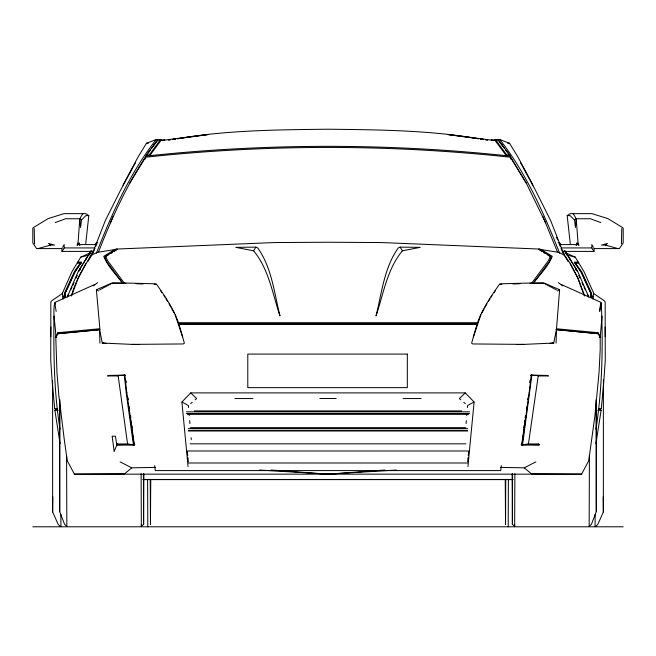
<?xml version="1.0" encoding="UTF-8"?>
<svg xmlns="http://www.w3.org/2000/svg" width="656" height="656" viewBox="0 0 656 656"><rect width="100%" height="100%" fill="white"/><g stroke="black" fill="none" stroke-linecap="round" stroke-linejoin="round"><path stroke-width="0.98" d="M59.491 399.43L59.704 511.68L64.567 524.283L66.838 526.358L66.592 455.625M505.727 479.7L505.546 524.71L505.243 479.7M508.384 479.651L508.203 526.793M589.4 455.625L589.162 526.358L591.433 524.283L596.288 511.68L596.509 399.43M596.042 399.783L596.288 511.68M52.603 380.841L52.644 511.975L58.294 524.636L60.942 526.719L60.836 514.411M143.877 474.108L143.615 524.283L141.335 526.358L141.122 473.763M512.59 473.739L512.385 524.283L514.657 526.358L514.878 473.763M56.162 311.403L54.71 302.875C52.349 314.355 55.801 325.474 55.793 336.922L56.678 337.43M150.749 479.7L150.454 524.71L150.273 479.7M595.164 514.411L595.049 526.719L597.706 524.636L603.348 511.975L603.397 379.832M599.838 311.403L601.281 302.875C603.102 344.999 602.479 387.45 595.96 429.188M52.808 496.879L52.644 511.975M50.824 327.057L50.733 360.513L52.373 383.981L54.694 408.639L55.506 409.401L57.703 409.426M592.852 299.021L593.114 296.815L591.195 297.127L590.826 296.471L591.548 295.938L591.581 293.355L581.601 271.641L574.5 262.187L578.223 262.08L575.222 257.119L565.283 252.658M556.083 343.096L556.46 329.591L559.609 289.739L543.217 282.67L499.79 283.835C490.885 296.397 482.012 309.378 477.035 324.064L471.623 343.195L472.738 343.949L524.07 344.384L553.73 343.047L556.46 329.591L598.436 333.797L600.199 337.848L600.191 349.779L599.026 372.616L594.877 416.191L588.735 460.684L581.61 474.157L74.39 474.157L67.265 460.684L64.288 439.651L58.794 395.117L56.974 372.616L55.801 337.848L57.925 333.65L99.95 329.689L96.391 289.739L112.775 282.67L156.21 283.835C165.115 296.397 173.988 309.378 178.965 324.064L184.377 343.195L183.262 343.949L131.93 344.384L102.27 343.047L99.458 328.763L57.9 332.707L55.793 336.922M590.917 293.544L590.826 296.471L592.663 296.364L593.106 297.086M599.322 337.43L600.207 336.922L602.06 316.061M141.335 526.358L141.384 524.784M59.704 511.68L59.958 399.783M63.148 299.021L62.886 296.815L64.805 297.127L64.96 293.371L74.956 271.658L81.5 262.187L77.777 262.08L80.778 257.119L90.717 252.658M62.361 293.298L72.144 271.354L77.777 262.08M82.82 213.651L79.778 218.743L78.105 242.376L77.129 245.114L78.786 244.352L79.368 243.237L77.941 243.22M466.08 423.604L466.326 420.586M466.744 415.551L466.916 413.542M467.416 407.507L467.58 405.498L474.091 401.997L465.293 392.895L190.707 392.895L181.909 401.997L188.059 466.506M474.091 401.997L467.941 466.506M573.18 213.651L576.222 218.743L575.451 227.468L574.492 220.072L570.154 215.611L567.186 215.611L570.269 243.663M598.297 409.426L600.494 409.41L601.306 408.639L603.618 383.981L605.267 360.513L605.176 327.057M529.728 382.645L529.933 380.628M529.195 392.706L531.278 374.691M531.86 375.166L522.57 444.743L528.433 443.964L538.215 375.937L537.879 375.462L531.86 375.166L530.45 375.601M467.613 461.521L468.048 457.691M468.261 455.781L468.704 451.951M61.894 248.591L36.564 248.591L32.8 242.859L32.8 228.452L33.259 227.648L48.101 218.612L64.017 213.643L85.797 213.651L88.814 215.611L85.731 243.663M88.814 215.611L85.829 215.611L81.508 220.072L80.549 227.468L79.778 218.743L65.633 218.743L55.202 222.581M501.34 465.555L500.676 470.59L155.324 470.59L154.66 465.555M578.223 262.08L583.856 271.354L593.631 293.076L593.221 296.184L591.548 295.938M600.494 409.401L601.117 410.32L595.935 443.71M523.759 427.597L524.037 425.621M524.456 422.661L524.734 420.693M525.144 417.733L525.423 415.765M526.424 408.745L526.702 406.736M527.703 399.725L527.99 397.716M525.866 415.773L521.602 444.924M529.146 392.714L522.012 444.735L521.348 444.743M80.778 257.119L89.109 255.077M599.445 310.977L600.912 302.342L561.224 284.474M145.14 159.121L145.624 156.112L149.699 155.693C268.058 143.221 387.942 143.221 506.301 155.693L510.376 156.112L510.86 159.121M134.168 445.211L117.071 444.875L117.326 443.964L127.822 443.964M67.281 296.856L78.294 271.354L91.307 250.617L78.408 271.272M67.371 296.815L68.003 294.921M621.453 243.835L621.773 228.452M474.665 333.215L480.848 314.847M71.488 295.799C75.612 279.218 85.764 265.45 93.283 250.567M71.553 295.84L78.236 277.914L85.788 263.712M473.329 336.84L474.345 334.183M92.176 254.159L105.386 220.449L120.31 190.675L133.389 166.444M116.801 444.924L114.152 451.599L112.135 436.183L115.44 436.24L116.801 444.924L117.326 443.964M95.489 245.114L96.227 243.302L95.136 244.926M93.078 252.97L94.964 248.329M95.719 246.467L96.85 243.679M81.5 262.187L75.03 271.871L65.493 292.642M96.334 253.298C112.061 213.471 129.535 173.487 156.153 139.597L161.023 139.482M98.572 251.879C112.381 216.324 128.428 181.302 150.347 149.962M110.347 222.835L113.152 216.3M133.422 444.743L126.19 392.706L124.427 375.601L124.14 375.166L118.113 375.462L127.567 443.964L133.422 444.743L134.841 444.309L133.611 444.309M70.733 289.837L71.963 287.123M72.775 285.319L73.997 282.597M76.03 278.07L77.252 275.356M123 185.14L137.793 157.481L146.436 143.287L156.153 139.597M62.894 297.086L63.337 296.364L65.174 296.471L65.083 293.544M476.781 323.99L477.494 322.695L178.506 322.695L179.211 323.99L194.028 324.097L477.035 324.064L179.211 323.99M481.783 313.15L484.136 308.91M485.071 307.213L486.949 303.826M64.805 297.127L65.174 296.471L64.452 295.938L62.779 296.184L62.369 293.076M85.542 259.727L86.412 258.185M578.699 262.867L575.755 263.195M578.133 262.605L574.853 263.048L580.97 271.871L590.507 292.642M62.64 247.189L64.181 244.59L64.181 247.927L62.123 251.396M133.873 165.542L135.398 163.016M253.626 250.805L255.873 247.115L257.767 247.976C271.789 267.656 274.257 293.002 279.981 315.971C272.568 293.921 268.853 269.149 253.626 250.805L235.807 247.361L255.873 247.115M129.716 183.114L145.624 157.202L149.699 156.784C268.058 144.312 387.942 144.312 506.301 156.784L510.376 157.202L526.276 183.114L545.644 222.835M79.392 270.903L80.417 269.239M87.879 261.539L91.971 254.889L97.104 252.38L117.235 249.19L115.53 249.19L103.755 256.316C107.838 266.598 116.407 274.889 122.959 283.581L123.992 282.703L107.559 260.612L105.542 256.176L117.153 249.034L274.003 242.572L327.992 242.244L381.997 242.572L538.847 249.034L550.45 256.176L548.432 260.612L532.008 282.703L533.041 283.581C539.601 274.897 548.154 266.598 552.245 256.316L540.47 249.19L538.765 249.19L558.896 252.38L564.652 255.34L570.269 263.614L577.838 277.849L584.512 295.799M402.374 250.805C387.13 269.14 383.44 293.921 376.019 315.971C381.735 293.002 384.211 267.664 398.233 247.976L400.127 247.115L420.193 247.361L402.374 250.805L400.127 247.115M488.449 301.35L489.999 298.915M491.024 297.299L492.057 295.676M95.186 244.909L96.284 243.278L97.728 242.695M60.065 443.71L54.883 410.32L55.506 409.401M160.285 140.236L157.432 140.327L146.149 155.324L149.199 155.013L160.244 140.023L164.894 139.859M77.867 262.605L81.147 263.048L80.245 263.195L74.399 271.641L64.419 293.355L64.452 295.938M494.116 292.428L495.247 290.829M533.64 282.769L549.343 261.588L551.253 257.144L547.079 254.585M557.067 329.788L597.452 333.609L598.1 332.707L600.207 336.922M495.715 140.236L498.568 140.327L509.851 155.324L506.801 155.013L506.301 155.693L495.157 140.573L447.712 134.529L473.591 138.088M151.552 148.33L156.997 140.991L153.299 145.73M182.401 138.088L208.28 134.529L160.843 140.573L149.699 155.693L149.199 155.013M89.593 253.839L90.692 252.412M530.958 375.601L531.303 375.175L546.858 375.453L548.432 375.937L537.953 375.937M576.099 245.606L577.214 244.352L576.632 243.237L578.059 243.22L578.871 245.114L577.214 244.352M465.293 392.895L459.323 398.545L460.824 399.807M605.595 245.114L607.415 243.401L601.495 245.114L605.595 245.114L618.018 248.591M190.666 403.604L192.175 402.333M195.176 399.807L196.677 398.545L190.707 392.895M77.129 245.114L79.368 243.237M155.505 467.392L131.725 467.835L124.574 473.812L74.39 474.157M574.492 220.072L576.222 218.743L590.367 218.743L600.798 222.581M93.136 285.918L97.711 282.629M91.34 255.34L91.971 254.889M597.452 333.609L598.436 333.797M62.304 293.56L51.43 300.997L50.824 302.154L50.824 336.651M567.186 215.611L570.195 213.651L591.974 213.643L607.899 218.612L622.741 227.648L623.2 228.452L623.2 242.859L619.436 248.591L594.106 248.591M108.921 254.585L104.739 257.144L106.657 261.588L122.36 282.769M110.593 253.569L112.266 252.544M113.939 251.519L116.448 249.985M99.589 289.944L111.413 283.564L126.001 283.376M557.321 290.952L559.609 289.739M500.495 467.392L524.275 467.835L535.813 461.898M94.776 284.474L55.088 302.342L55.096 304.31M103.582 342.498L102.27 343.047L106.215 343.375M57.556 333.797L98.925 329.788M124.427 375.601L125.649 375.601L125.362 375.166L109.142 375.453L107.559 375.937L118.047 375.937M37.982 248.591L50.405 245.114L54.505 245.114L48.585 243.401L50.405 245.114M556.46 329.591L556.042 329.689L556.542 328.763L598.1 332.707M117.071 444.875L128.338 444.44M172.512 139.408L175.529 138.974M177.538 138.678C227.189 130.118 277.75 129.822 327.992 129.207C378.241 129.822 428.803 130.118 478.462 138.678M172.454 139.466L175.439 139.047M177.432 138.777L180.416 138.367M549.777 343.383L553.73 343.047L552.418 342.498M384.916 470.016L327.992 474.157L259.694 470.04M396.298 470.04L327.992 474.157L271.076 470.016M499.79 284.442L501.807 284.376M512.877 283.982L519.929 283.728M529.999 283.376L544.578 283.564L556.411 289.944M160.843 140.573L164.558 140.45M507.736 143.336L509.564 143.287L518.199 157.481L533 185.14M516.92 344.556L524.07 344.384M521.823 445.211L538.929 444.875L538.666 443.964L528.162 443.964M319.825 398.52L336.167 398.52M79.417 244.59L95.678 244.59M560.314 244.59L576.575 244.59M64.181 247.927L94.661 247.927M561.331 247.927L591.819 247.927L593.877 251.396M93.078 251.396L61.894 251.396L61.894 248.058M562.922 251.396L594.106 251.396L594.106 248.058M124.14 375.166L125.542 375.601M531.573 375.601L530.351 375.601L531.303 375.175M537.682 375.462L546.858 375.453M234.856 398.553L252.937 398.561M403.055 398.561L421.136 398.553M54.702 408.631L56.916 408.631M599.084 408.631L601.298 408.631M54.883 410.32L58.122 410.32M597.878 410.32L601.117 410.32M194.217 410.91L461.783 410.91M469.663 411.845L186.329 411.845M469.663 413.633L186.329 413.633M468.671 414.239L187.321 414.239M190.265 427.663L465.735 427.663M467.679 428.598L188.305 428.598M467.679 430.385L188.305 430.385M188.305 430.992L467.679 430.992M190.125 443.825L465.875 443.825M522.389 444.309L521.159 444.309L522.57 444.743M468.81 450.992L187.19 450.992M188.387 462.988L467.613 462.988M142.836 479.454L513.164 479.454M143.787 479.61L512.213 479.61M32.8 526.793L623.2 526.793M109.142 375.453L118.318 375.462M527.662 444.44L538.929 444.875M581.61 474.157L531.426 473.812L524.275 467.835M134.652 444.743L133.988 444.735L130.068 415.765M494.977 139.482L499.839 139.597L509.564 143.287M131.93 344.384L139.072 344.556M146.436 143.287L148.264 143.336M491.106 139.867L495.756 140.023L506.801 155.013M491.442 140.45L495.157 140.573M136.071 283.728L143.123 283.982M154.193 284.376L156.21 284.442M80.245 263.195L77.301 262.859M475.584 138.367L478.568 138.777M480.561 139.047L483.546 139.466M480.471 138.974L483.488 139.408M566.891 255.077L575.222 257.119M558.272 242.695L559.716 243.278L560.814 244.909M120.187 461.898L131.725 467.835M96.391 289.739L98.679 290.952M181.909 401.997L188.42 405.498L188.584 407.507M539.552 249.985L542.061 251.519M543.734 252.544L545.407 253.569M593.696 293.56L604.57 300.997L605.176 302.154L605.176 336.651M558.289 282.629L562.856 285.918M124.714 374.691L126.846 392.714M79.778 218.743L81.508 220.072M576.632 243.237L578.871 245.114M463.825 402.333L465.334 403.604M78.786 244.352L79.901 245.606M124.689 375.175L125.042 375.601M502.701 145.73L499.003 140.991L504.448 148.33M565.3 252.412L566.399 253.839M499.839 139.597C526.456 173.487 543.947 213.471 559.666 253.298M505.653 149.962L509.277 154.849L526.276 183.114M57.9 332.707L58.54 333.609M160.753 290.829L161.884 292.428M574.5 262.187L581.044 271.658L591.031 293.371L591.195 297.127M560.864 244.926L559.773 243.302L560.511 245.114M163.943 295.676L164.976 297.299M166.001 298.915L167.551 301.35M564.029 254.889L568.121 261.539M575.574 269.239L576.591 270.903M577.592 271.272L564.652 250.633L577.706 271.354L588.719 296.856M520.602 163.016L522.127 165.542M593.36 247.189L591.819 244.59L591.819 247.927M569.588 258.185L570.458 259.727M538.666 443.964L539.199 444.924M169.051 303.826L170.929 307.213M171.864 308.91L174.217 313.15M522.611 166.444L535.69 190.675L550.605 220.449L563.824 254.159M570.212 263.712L577.756 277.914L584.439 295.84M578.74 275.356L579.961 278.07M581.995 282.597L583.225 285.319M584.037 287.123L585.259 289.837M542.84 216.3L557.428 251.879M562.717 250.567L564.652 255.34M556.501 237.177L557.633 239.965M559.142 243.688L560.273 246.476M561.028 248.337L562.914 252.978M181.655 334.183L182.671 336.84M175.152 314.847L181.335 333.215M587.997 294.921L588.629 296.815M34.538 243.835L34.219 228.452M578.059 243.22L576.222 218.743M134.398 444.924L126.797 392.706M128.01 397.716L128.297 399.725M129.298 406.736L129.576 408.745M60.04 429.188C53.858 391.804 53.628 353.846 53.94 316.061M130.577 415.765L130.856 417.733M131.963 425.621L132.241 427.597M187.296 451.951L187.739 455.781M187.952 457.691L188.387 461.521M126.059 380.628L126.264 382.645M191.093 437.642L191.265 439.561M189.084 413.542L189.248 415.551M189.666 420.586L189.92 423.604M514.607 524.784L514.657 526.358M512.385 524.283L512.123 474.108M99.532 329.591L99.917 343.096M603.348 511.975L603.192 496.879M147.797 526.793L147.616 479.651M143.615 524.283L143.41 473.739M170.503 139.695L168.502 139.982L170.462 139.736M407.319 354.084L247.796 354.084L247.796 387.647L407.319 387.647L407.319 354.084M487.531 140.007L485.538 139.736L487.498 139.982"/></g></svg>
